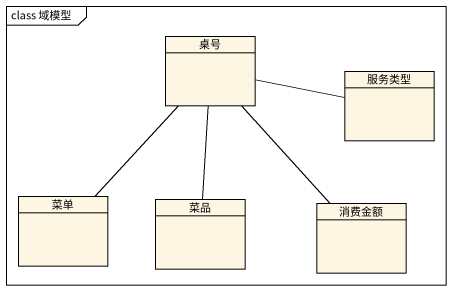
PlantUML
@startuml
mainframe class 域模型
hide circle
hide empty members
class 桌号
class 服务类型
class 菜单
class 菜品
class 消费金额
桌号 -right- 服务类型
桌号 -- 菜单
桌号 -- 菜品
桌号 -- 消费金额
@enduml
